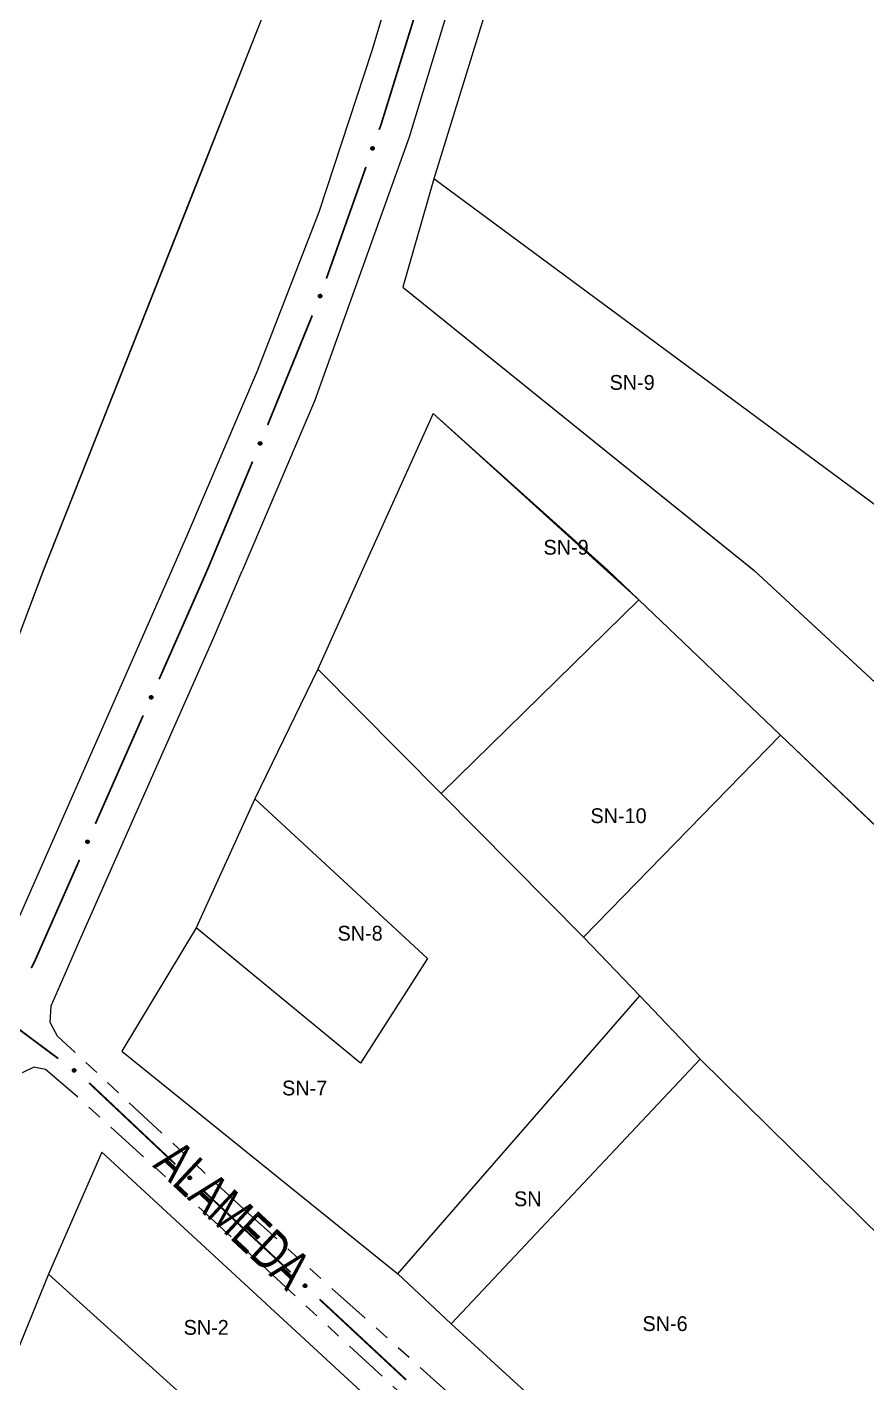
# Model space of a CAD drawing. Extents: x 207981 to 210201, y 4876477 to 4878908.
# Drawn here: x 209635.9 to 209721, y 4877825.2 to 4877962.6 of the extents above; entities that cross this region are included whole.
import ezdxf
from ezdxf.enums import TextEntityAlignment as Align

# ---------------------------------------------------------------- set-up
doc = ezdxf.new("R2010")
doc.units = 0
doc.header["$LTSCALE"] = 1.5
doc.header["$MEASUREMENT"] = 0
doc.linetypes.add('TRACO_25', pattern=[8, 3, -1, 1, -1, 1, -1])
for name, color, linetype in [('CD_MALHA_LOTES', 7, 'CONTINUOUS'), ('RU-QUADRA', 210, 'CONTINUOUS'), ('SV-EIXO-ROD-ESTR', 7, 'CONTINUOUS'), ('SV-EIXO-RUA-N-PAV', 6, 'CONTINUOUS'), ('SV-EST-MUNIC-PAV', 20, 'CONTINUOUS'), ('SV-RUA-NAO-PAV', 7, 'CONTINUOUS'), ('SV-TXT-RUA-N-PAV', 7, 'CONTINUOUS'), ('Th_NmrPort', 1, 'CONTINUOUS')]:
    doc.layers.add(name, color=color, linetype=linetype)
doc.styles.add('ARIAL', font='ARIAL.SHX')

msp = doc.modelspace()

# ---------------------------------------------------------------- linework, layer by layer
at = {"layer": 'CD_MALHA_LOTES', "linetype": 'Continuous', "flags": 128}
for points in [[(209688.528097, 4877984.148807), (209677.132392, 4877947.167265)], [(209659.904149, 4877963.968848), (209652.599024, 4877945.354199), (209637.590319, 4877907.536768), (209635.302476, 4877901.455209)], [(209677.132392, 4877947.167265), (209673.982349, 4877936.191373)], [(209769.859506, 4877879.62409), (209730.695548, 4877907.568457), (209677.132392, 4877947.167265)], [(209673.982349, 4877936.191373), (209709.582302, 4877907.50182), (209765.428296, 4877855.74194)], [(209677.052376, 4877923.399593), (209669.775253, 4877907.262907), (209665.373088, 4877897.498115)], [(209697.906042, 4877904.511729), (209694.767103, 4877907.5119), (209677.052376, 4877923.399593)], [(209677.864784, 4877884.883952), (209697.906042, 4877904.511729)], [(209712.23701, 4877890.81431), (209697.906042, 4877904.511729)], [(209665.373088, 4877897.498115), (209659.004772, 4877884.353259)], [(209677.864784, 4877884.883952), (209665.373088, 4877897.498115)], [(209692.275139, 4877870.351129), (209712.23701, 4877890.81431)], [(209764.825148, 4877840.55101), (209712.23701, 4877890.81431)], [(209692.275139, 4877870.351129), (209677.864784, 4877884.883952)], [(209659.004772, 4877884.353259), (209653.044682, 4877871.290047)], [(209659.004772, 4877884.353259), (209676.476818, 4877868.187534)], [(209653.044682, 4877871.290047), (209645.527884, 4877858.780071)], [(209669.700277, 4877857.573675), (209653.044682, 4877871.290047)], [(209697.990294, 4877864.391038), (209692.275139, 4877870.351129)], [(209676.476818, 4877868.187534), (209669.700277, 4877857.573675)], [(209673.496772, 4877836.223488), (209697.990294, 4877864.391038)], [(209704.113675, 4877857.9819), (209697.990294, 4877864.391038)], [(209645.527884, 4877858.780071), (209673.496772, 4877836.223488)], [(209678.885347, 4877831.161493), (209704.113675, 4877857.9819)], [(209729.546115, 4877832.87604), (209704.113675, 4877857.9819)], [(209643.499926, 4877848.55787), (209638.113653, 4877836.189392)], [(209671.927476, 4877822.324727), (209643.499926, 4877848.55787)], [(209638.113653, 4877836.189392), (209633.126364, 4877824.070278)], [(209664.845525, 4877812.001037), (209638.113653, 4877836.189392)], [(209673.496772, 4877836.223488), (209678.885347, 4877831.161493)], [(209678.885347, 4877831.161493), (209705.052593, 4877807.198664)]]:
    msp.add_lwpolyline(points, dxfattribs=at)
at = {"layer": 'RU-QUADRA', "linetype": 'Continuous'}
for points in [[(209688.528097, 4877984.148807), (209677.132392, 4877947.167265), (209673.982349, 4877936.191373), (209709.543497, 4877907.537786), (209765.428296, 4877855.74194)], [(209762.305197, 4877843.09919), (209712.23701, 4877890.81431), (209697.906042, 4877904.511729), (209677.052376, 4877923.399593), (209669.775253, 4877907.262907), (209665.373088, 4877897.498115), (209659.004772, 4877884.353259), (209653.044682, 4877871.290047), (209645.527884, 4877858.780071), (209673.496772, 4877836.223488), (209678.885347, 4877831.161493), (209705.052593, 4877807.198664), (209702.762632, 4877804.536605), (209737.83309, 4877773.683362)], [(209725.989695, 4877771.603992), (209720.204439, 4877776.990265), (209702.050705, 4877794.595397), (209692.923965, 4877802.774552), (209684.994175, 4877810.105867), (209677.513241, 4877816.888581), (209671.927476, 4877822.324727), (209643.499926, 4877848.55787), (209638.113653, 4877836.189392), (209633.126364, 4877824.070278), (209629.036786, 4877811.203071)]]:
    msp.add_lwpolyline(points, dxfattribs=at)
at = {"layer": 'RU-QUADRA', "linetype": 'Continuous', "flags": 128}
msp.add_lwpolyline([(209659.904149, 4877963.968848), (209637.603254, 4877907.571152), (209635.302476, 4877901.455209), (209629.964616, 4877887.26608), (209626.571204, 4877878.245691), (209596.915473, 4877906.573553), (209595.511364, 4877907.469253), (209583.313195, 4877919.066939), (209578.965139, 4877923.200951), (209574.617084, 4877927.334963), (209570.269029, 4877931.468975), (209563.744264, 4877937.67179), (209557.946474, 4877943.183501), (209552.106479, 4877948.650817), (209547.800341, 4877952.828995), (209541.120165, 4877959.934912), (209520.107355, 4877982.286909)], dxfattribs=at)
at = {"layer": 'SV-EIXO-ROD-ESTR', "const_width": 0.18}
for points in [[(209671.804736, 4877952.738873), (209675.168795, 4877963.607369)], [(209671.596515, 4877952.151931), (209671.804736, 4877952.738873)], [(209666.247069, 4877937.072693), (209670.259154, 4877948.382121)], [(209660.293453, 4877922.223488), (209664.818901, 4877933.337457)], [(209654.15, 4877907.45), (209658.769601, 4877918.525165)], [(209654.15, 4877907.45), (209649.308775, 4877896.469902)], [(209647.695034, 4877892.80987), (209642.853809, 4877881.829772)], [(209641.240067, 4877878.16974), (209636.802278, 4877868.10465)], [(209636.69, 4877867.85), (209636.355431, 4877867.210541)], [(209636.802278, 4877868.10465), (209636.69, 4877867.85)]]:
    msp.add_lwpolyline(points, dxfattribs=at)
at = {"layer": 'SV-EIXO-ROD-ESTR'}
for points in [[(209670.776051, 4877950.168419), (209670.754397, 4877950.212272), (209670.744753, 4877950.25439), (209670.746821, 4877950.291833), (209670.757276, 4877950.324445), (209670.77173, 4877950.356603), (209670.793455, 4877950.38581), (209670.824748, 4877950.412885), (209670.868587, 4877950.434916), (209670.912382, 4877950.441959), (209670.9492, 4877950.441896), (209670.983832, 4877950.432952), (209671.014837, 4877950.418388), (209671.04443, 4877950.394817), (209671.071558, 4877950.362837), (209671.092644, 4877950.318219), (209671.101815, 4877950.276863), (209671.098864, 4877950.240699), (209671.089652, 4877950.205938), (209671.074503, 4877950.173284), (209671.053011, 4877950.144737), (209671.020763, 4877950.11748), (209670.976449, 4877950.097252), (209670.935306, 4877950.087634), (209670.89911, 4877950.090077), (209670.865092, 4877950.099916), (209670.832661, 4877950.114021), (209670.802392, 4877950.134637), (209670.776051, 4877950.168419)], [(209665.467594, 4877935.204724), (209665.445939, 4877935.248578), (209665.436296, 4877935.290695), (209665.438364, 4877935.328139), (209665.448819, 4877935.36075), (209665.463273, 4877935.392908), (209665.484998, 4877935.422115), (209665.516291, 4877935.449191), (209665.56013, 4877935.471222), (209665.603925, 4877935.478265), (209665.640742, 4877935.478201), (209665.675375, 4877935.469258), (209665.70638, 4877935.454693), (209665.735972, 4877935.431123), (209665.763101, 4877935.399142), (209665.784187, 4877935.354525), (209665.793358, 4877935.313169), (209665.790407, 4877935.277004), (209665.781195, 4877935.242244), (209665.766046, 4877935.20959), (209665.744554, 4877935.181042), (209665.712305, 4877935.153786), (209665.667992, 4877935.133557), (209665.626849, 4877935.12394), (209665.590652, 4877935.126382), (209665.556635, 4877935.136222), (209665.524204, 4877935.150326), (209665.493935, 4877935.170943), (209665.467594, 4877935.204724)], [(209659.383074, 4877920.279601), (209659.363449, 4877920.3244), (209659.355744, 4877920.366915), (209659.359523, 4877920.404224), (209659.371459, 4877920.436323), (209659.387369, 4877920.467786), (209659.410409, 4877920.495968), (209659.442908, 4877920.521583), (209659.487709, 4877920.541585), (209659.531781, 4877920.546616), (209659.568557, 4877920.544868), (209659.602744, 4877920.534349), (209659.63305, 4877920.518381), (209659.661533, 4877920.493481), (209659.687169, 4877920.460292), (209659.706191, 4877920.414756), (209659.71346, 4877920.373024), (209659.708857, 4877920.337032), (209659.698064, 4877920.30273), (209659.681436, 4877920.270803), (209659.658661, 4877920.243269), (209659.625198, 4877920.217517), (209659.580006, 4877920.199338), (209659.538465, 4877920.191613), (209659.502419, 4877920.19571), (209659.468887, 4877920.207096), (209659.437136, 4877920.22267), (209659.407842, 4877920.24465), (209659.383074, 4877920.279601)], [(209648.660595, 4877894.726945), (209648.678931, 4877894.681604), (209648.685418, 4877894.638886), (209648.680574, 4877894.601699), (209648.667726, 4877894.569955), (209648.650923, 4877894.538959), (209648.627088, 4877894.511447), (209648.593869, 4877894.486771), (209648.548515, 4877894.468058), (209648.504318, 4877894.464289), (209648.467607, 4877894.467087), (209648.433734, 4877894.478579), (209648.403897, 4877894.495407), (209648.376137, 4877894.521111), (209648.35146, 4877894.555018), (209648.333747, 4877894.601079), (209648.327674, 4877894.643002), (209648.333304, 4877894.678848), (209648.345073, 4877894.712828), (209648.362606, 4877894.744266), (209648.386159, 4877894.771138), (209648.420344, 4877894.795923), (209648.466037, 4877894.812803), (209648.507781, 4877894.819338), (209648.543696, 4877894.814213), (209648.576889, 4877894.801873), (209648.608182, 4877894.785398), (209648.636836, 4877894.762589), (209648.660595, 4877894.726945)], [(209642.205628, 4877880.086815), (209642.223965, 4877880.041473), (209642.230452, 4877879.998756), (209642.225608, 4877879.961569), (209642.212759, 4877879.929825), (209642.195956, 4877879.898829), (209642.172121, 4877879.871317), (209642.138903, 4877879.846641), (209642.093549, 4877879.827928), (209642.049351, 4877879.824159), (209642.01264, 4877879.826957), (209641.978768, 4877879.838449), (209641.948931, 4877879.855277), (209641.921171, 4877879.880981), (209641.896493, 4877879.914888), (209641.87878, 4877879.960949), (209641.872707, 4877880.002872), (209641.878337, 4877880.038718), (209641.890106, 4877880.072698), (209641.90764, 4877880.104136), (209641.931193, 4877880.131008), (209641.965377, 4877880.155793), (209642.011071, 4877880.172673), (209642.052815, 4877880.179208), (209642.08873, 4877880.174083), (209642.121923, 4877880.161743), (209642.153216, 4877880.145268), (209642.181869, 4877880.122459), (209642.205628, 4877880.086815)]]:
    msp.add_lwpolyline(points, close=True, dxfattribs=at)
for points in [[(209670.744753, 4877950.25439), (209670.77173, 4877950.356603)], [(209670.748796, 4877950.236258), (209670.780562, 4877950.362533)], [(209670.754397, 4877950.212272), (209670.793455, 4877950.38581)], [(209670.765226, 4877950.192785), (209670.807026, 4877950.392237)], [(209670.776051, 4877950.168419), (209670.824748, 4877950.412885)], [(209670.791197, 4877950.151719), (209670.847262, 4877950.41995)], [(209670.802392, 4877950.134637), (209670.868587, 4877950.434916)], [(209670.819241, 4877950.12874), (209670.888536, 4877950.434265)], [(209670.832661, 4877950.114021), (209670.912382, 4877950.441959)], [(209670.84911, 4877950.110904), (209670.927447, 4877950.437835)], [(209670.865092, 4877950.099916), (209670.9492, 4877950.441896)], [(209670.883376, 4877950.097301), (209670.968391, 4877950.434893)], [(209670.89911, 4877950.090077), (209670.983832, 4877950.432952)], [(209670.919093, 4877950.091869), (209670.998798, 4877950.422658)], [(209670.935306, 4877950.087634), (209671.014837, 4877950.418388)], [(209670.957547, 4877950.094153), (209671.029041, 4877950.401794)], [(209670.976449, 4877950.097252), (209671.04443, 4877950.394817)], [(209670.998448, 4877950.111496), (209671.057458, 4877950.375787)], [(209671.020763, 4877950.11748), (209671.071558, 4877950.362837)], [(209671.036486, 4877950.137094), (209671.079945, 4877950.333061)], [(209671.053011, 4877950.144737), (209671.092644, 4877950.318219)], [(209671.064609, 4877950.163313), (209671.095546, 4877950.291331)], [(209671.074503, 4877950.173284), (209671.101815, 4877950.276863)], [(209665.436296, 4877935.290695), (209665.463273, 4877935.392908)], [(209665.440339, 4877935.272563), (209665.472105, 4877935.398839)], [(209665.445939, 4877935.248578), (209665.484998, 4877935.422115)], [(209665.456769, 4877935.229091), (209665.498569, 4877935.428543)], [(209665.467594, 4877935.204724), (209665.516291, 4877935.449191)], [(209665.48274, 4877935.188025), (209665.538805, 4877935.456256)], [(209665.493935, 4877935.170943), (209665.56013, 4877935.471222)], [(209665.510784, 4877935.165045), (209665.580079, 4877935.470571)], [(209665.524204, 4877935.150326), (209665.603925, 4877935.478265)], [(209665.540653, 4877935.14721), (209665.61899, 4877935.474141)], [(209665.556635, 4877935.136222), (209665.640742, 4877935.478201)], [(209665.574919, 4877935.133606), (209665.659934, 4877935.471199)], [(209665.590652, 4877935.126382), (209665.675375, 4877935.469258)], [(209665.610636, 4877935.128175), (209665.690341, 4877935.458963)], [(209665.626849, 4877935.12394), (209665.70638, 4877935.454693)], [(209665.64909, 4877935.130459), (209665.720584, 4877935.4381)], [(209665.667992, 4877935.133557), (209665.735972, 4877935.431123)], [(209665.689991, 4877935.147802), (209665.749001, 4877935.412092)], [(209665.712305, 4877935.153786), (209665.763101, 4877935.399142)], [(209665.728029, 4877935.173399), (209665.771488, 4877935.369367)], [(209665.744554, 4877935.181042), (209665.784187, 4877935.354525)], [(209665.756152, 4877935.199618), (209665.787089, 4877935.327636)], [(209665.766046, 4877935.20959), (209665.793358, 4877935.313169)], [(209659.355744, 4877920.366915), (209659.387369, 4877920.467786)], [(209659.358952, 4877920.348617), (209659.396464, 4877920.473306)], [(209659.363449, 4877920.3244), (209659.410409, 4877920.495968)], [(209659.373376, 4877920.304438), (209659.42426, 4877920.501768)], [(209659.383074, 4877920.279601), (209659.442908, 4877920.521583)], [(209659.39744, 4877920.262226), (209659.465722, 4877920.527611)], [(209659.407842, 4877920.24465), (209659.487709, 4877920.541585)], [(209659.424403, 4877920.237987), (209659.507608, 4877920.540021)], [(209659.437136, 4877920.22267), (209659.531781, 4877920.546616)], [(209659.453425, 4877920.218804), (209659.546641, 4877920.541807)], [(209659.468887, 4877920.207096), (209659.568557, 4877920.544868)], [(209659.487032, 4877920.203646), (209659.587407, 4877920.536994)], [(209659.502419, 4877920.19571), (209659.602744, 4877920.534349)], [(209659.522463, 4877920.196586), (209659.617223, 4877920.52338)], [(209659.538465, 4877920.191613), (209659.63305, 4877920.518381)], [(209659.560982, 4877920.197108), (209659.646479, 4877920.501155)], [(209659.580006, 4877920.199338), (209659.661533, 4877920.493481)], [(209659.602633, 4877920.212561), (209659.673677, 4877920.473874)], [(209659.625198, 4877920.217517), (209659.687169, 4877920.460292)], [(209659.641802, 4877920.236391), (209659.694185, 4877920.430164)], [(209659.658661, 4877920.243269), (209659.706191, 4877920.414756)], [(209659.671096, 4877920.261295), (209659.707859, 4877920.387763)], [(209659.681436, 4877920.270803), (209659.71346, 4877920.373024)], [(209648.362606, 4877894.744266), (209648.327674, 4877894.643002)], [(209648.373213, 4877894.753474), (209648.332851, 4877894.628109)], [(209648.386159, 4877894.771138), (209648.333747, 4877894.601079)], [(209648.403207, 4877894.777532), (209648.345308, 4877894.585335)], [(209648.420344, 4877894.795923), (209648.35146, 4877894.555018)], [(209648.443041, 4877894.800233), (209648.364559, 4877894.541056)], [(209648.466037, 4877894.812803), (209648.376137, 4877894.521111)], [(209648.485117, 4877894.814489), (209648.390965, 4877894.51301)], [(209648.507781, 4877894.819338), (209648.403897, 4877894.495407)], [(209648.523635, 4877894.81391), (209648.419574, 4877894.489957)], [(209648.543696, 4877894.814213), (209648.433734, 4877894.478579)], [(209648.55885, 4877894.80584), (209648.448989, 4877894.475496)], [(209648.576889, 4877894.801873), (209648.467607, 4877894.467087)], [(209648.59201, 4877894.789728), (209648.489601, 4877894.46952)], [(209648.608182, 4877894.785398), (209648.504318, 4877894.464289)], [(209648.620471, 4877894.769723), (209648.528669, 4877894.47019)], [(209648.636836, 4877894.762589), (209648.548515, 4877894.468058)], [(209648.646731, 4877894.744723), (209648.570893, 4877894.481399)], [(209648.660595, 4877894.726945), (209648.593869, 4877894.486771)], [(209648.669579, 4877894.701841), (209648.613077, 4877894.506046)], [(209648.678931, 4877894.681604), (209648.627088, 4877894.511447)], [(209648.682734, 4877894.657268), (209648.641674, 4877894.533701)], [(209648.685418, 4877894.638886), (209648.650923, 4877894.538959)], [(209641.90764, 4877880.104136), (209641.872707, 4877880.002872)], [(209641.918247, 4877880.113344), (209641.877885, 4877879.987979)], [(209641.931193, 4877880.131008), (209641.87878, 4877879.960949)], [(209641.94824, 4877880.137402), (209641.890342, 4877879.945205)], [(209641.965377, 4877880.155793), (209641.896493, 4877879.914888)], [(209641.988075, 4877880.160103), (209641.909592, 4877879.900926)], [(209642.011071, 4877880.172673), (209641.921171, 4877879.880981)], [(209642.030151, 4877880.174359), (209641.935999, 4877879.872879)], [(209642.052815, 4877880.179208), (209641.948931, 4877879.855277)], [(209642.068669, 4877880.17378), (209641.964608, 4877879.849827)], [(209642.08873, 4877880.174083), (209641.978768, 4877879.838449)], [(209642.103883, 4877880.16571), (209641.994022, 4877879.835366)], [(209642.121923, 4877880.161743), (209642.01264, 4877879.826957)], [(209642.137044, 4877880.149598), (209642.034634, 4877879.82939)], [(209642.153216, 4877880.145268), (209642.049351, 4877879.824159)], [(209642.165505, 4877880.129593), (209642.073703, 4877879.83006)], [(209642.181869, 4877880.122459), (209642.093549, 4877879.827928)], [(209642.191764, 4877880.104593), (209642.115926, 4877879.841268)], [(209642.205628, 4877880.086815), (209642.138903, 4877879.846641)], [(209642.214613, 4877880.061711), (209642.15811, 4877879.865916)], [(209642.223965, 4877880.041473), (209642.172121, 4877879.871317)], [(209642.227768, 4877880.017138), (209642.186708, 4877879.893571)], [(209642.230452, 4877879.998756), (209642.195956, 4877879.898829)]]:
    msp.add_lwpolyline(points, dxfattribs=at)
at = {"layer": 'SV-EIXO-RUA-N-PAV', "const_width": 0.18}
for points in [[(209639.091158, 4877858.03629), (209634.283044, 4877861.625446)], [(209650.955724, 4877847.326265), (209642.228361, 4877855.562352)], [(209657.456898, 4877841.191051), (209653.864845, 4877844.580902)], [(209657.501524, 4877841.149495), (209657.456898, 4877841.191051)], [(209662.624333, 4877836.379083), (209657.501524, 4877841.149495)], [(209674.33361, 4877825.475285), (209665.551652, 4877833.653134)]]:
    msp.add_lwpolyline(points, dxfattribs=at)
at = {"layer": 'SV-EIXO-RUA-N-PAV'}
for points in [[(209640.743152, 4877856.665743), (209640.694856, 4877856.658032), (209640.65177, 4877856.661281), (209640.616615, 4877856.674333), (209640.588556, 4877856.693968), (209640.562113, 4877856.717289), (209640.540641, 4877856.746682), (209640.524035, 4877856.784585), (209640.51596, 4877856.832979), (209640.522189, 4877856.876897), (209640.533142, 4877856.912048), (209640.551931, 4877856.942484), (209640.575016, 4877856.967792), (209640.606286, 4877856.989087), (209640.644861, 4877857.00554), (209640.693719, 4877857.012482), (209640.735937, 4877857.009008), (209640.76961, 4877856.99549), (209640.800089, 4877856.976406), (209640.8268, 4877856.952275), (209640.847711, 4877856.9233), (209640.864207, 4877856.884431), (209640.87042, 4877856.836117), (209640.867435, 4877856.79397), (209640.854393, 4877856.760116), (209640.83493, 4877856.730532), (209640.811863, 4877856.703726), (209640.783214, 4877856.680912), (209640.743152, 4877856.665743)], [(209652.439228, 4877845.77491), (209652.390365, 4877845.772802), (209652.347939, 4877845.780982), (209652.314516, 4877845.797989), (209652.288901, 4877845.820719), (209652.265314, 4877845.846924), (209652.247363, 4877845.878591), (209652.235224, 4877845.918151), (209652.232765, 4877845.967153), (209652.244001, 4877846.010064), (209652.258921, 4877846.043722), (209652.281085, 4877846.071797), (209652.306926, 4877846.094284), (209652.340436, 4877846.111843), (209652.380647, 4877846.123753), (209652.429979, 4877846.125034), (209652.471518, 4877846.116729), (209652.503414, 4877846.09943), (209652.531497, 4877846.07697), (209652.555257, 4877846.049928), (209652.572699, 4877846.018741), (209652.584618, 4877845.978234), (209652.585236, 4877845.929526), (209652.577426, 4877845.888001), (209652.56058, 4877845.855871), (209652.537845, 4877845.828721), (209652.511849, 4877845.804744), (209652.480768, 4877845.785373), (209652.439228, 4877845.77491)], [(209664.118124, 4877834.837632), (209664.069276, 4877834.835198), (209664.026796, 4877834.843096), (209663.993261, 4877834.85988), (209663.967495, 4877834.882439), (209663.943735, 4877834.908487), (209663.925573, 4877834.940034), (209663.913171, 4877834.979512), (209663.910386, 4877835.028496), (209663.921337, 4877835.071481), (209663.936033, 4877835.105239), (209663.958009, 4877835.13346), (209663.9837, 4877835.156119), (209664.017093, 4877835.1739), (209664.057223, 4877835.186077), (209664.106546, 4877835.187686), (209664.148139, 4877835.179658), (209664.180149, 4877835.162571), (209664.208381, 4877835.140298), (209664.23232, 4877835.113415), (209664.24997, 4877835.082345), (209664.262158, 4877835.041918), (209664.2631, 4877834.993215), (209664.255567, 4877834.95164), (209664.238934, 4877834.919398), (209664.21638, 4877834.892097), (209664.190545, 4877834.867948), (209664.159593, 4877834.848371), (209664.118124, 4877834.837632)]]:
    msp.add_lwpolyline(points, close=True, dxfattribs=at)
for points in [[(209640.83493, 4877856.730532), (209640.533142, 4877856.912048)], [(209640.842838, 4877856.747224), (209640.545509, 4877856.928308)], [(209640.854393, 4877856.760116), (209640.551931, 4877856.942484)], [(209640.858593, 4877856.779736), (209640.566192, 4877856.953735)], [(209640.867435, 4877856.79397), (209640.575016, 4877856.967792)], [(209640.867788, 4877856.817144), (209640.595069, 4877856.976451)], [(209640.87042, 4877856.836117), (209640.606286, 4877856.989087)], [(209640.863321, 4877856.861345), (209640.628319, 4877856.995902)], [(209640.864207, 4877856.884431), (209640.644861, 4877857.00554)], [(209640.850123, 4877856.905253), (209640.675785, 4877857.004743)], [(209640.847711, 4877856.9233), (209640.693719, 4877857.012482)], [(209640.833397, 4877856.939874), (209640.720262, 4877857.007299)], [(209640.8268, 4877856.952275), (209640.735937, 4877857.009008)], [(209640.783214, 4877856.680912), (209640.51596, 4877856.832979)], [(209640.811863, 4877856.703726), (209640.522189, 4877856.876897)], [(209640.793833, 4877856.695262), (209640.522484, 4877856.851843)], [(209640.763585, 4877856.675271), (209640.523947, 4877856.808181)], [(209640.743152, 4877856.665743), (209640.524035, 4877856.784585)], [(209640.819706, 4877856.718517), (209640.530585, 4877856.890068)], [(209640.716674, 4877856.662612), (209640.538517, 4877856.761547)], [(209640.694856, 4877856.658032), (209640.540641, 4877856.746682)], [(209640.670287, 4877856.659778), (209640.559061, 4877856.72748)], [(209640.65177, 4877856.661281), (209640.562113, 4877856.717289)], [(209652.480768, 4877845.785373), (209652.232765, 4877845.967153)], [(209652.439228, 4877845.77491), (209652.235224, 4877845.918151)], [(209652.460621, 4877845.782027), (209652.237849, 4877845.941601)], [(209652.492965, 4877845.798408), (209652.241414, 4877845.985141)], [(209652.511849, 4877845.804744), (209652.244001, 4877846.010064)], [(209652.521341, 4877845.818535), (209652.253855, 4877846.022182)], [(209652.537845, 4877845.828721), (209652.258921, 4877846.043722)], [(209652.547619, 4877845.844393), (209652.273075, 4877846.058453)], [(209652.56058, 4877845.855871), (209652.281085, 4877846.071797)], [(209652.567007, 4877845.874878), (209652.296544, 4877846.081334)], [(209652.577426, 4877845.888001), (209652.306926, 4877846.094284)], [(209652.58044, 4877845.910982), (209652.327841, 4877846.100581)], [(209652.585236, 4877845.929526), (209652.340436, 4877846.111843)], [(209652.581084, 4877845.955403), (209652.363107, 4877846.116081)], [(209652.584618, 4877845.978234), (209652.380647, 4877846.123753)], [(209652.57302, 4877846.000537), (209652.411274, 4877846.119407)], [(209652.572699, 4877846.018741), (209652.429979, 4877846.125034)], [(209652.560385, 4877846.036851), (209652.455751, 4877846.116834)], [(209652.555257, 4877846.049928), (209652.471518, 4877846.116729)], [(209652.412565, 4877845.774843), (209652.246961, 4877845.893602)], [(209652.390365, 4877845.772802), (209652.247363, 4877845.878591)], [(209652.36616, 4877845.777361), (209652.263454, 4877845.857399)], [(209652.347939, 4877845.780982), (209652.265314, 4877845.846924)], [(209664.159593, 4877834.848371), (209663.910386, 4877835.028496)], [(209664.118124, 4877834.837632), (209663.913171, 4877834.979512)], [(209664.139469, 4877834.84489), (209663.91564, 4877835.002979)], [(209664.171704, 4877834.861486), (209663.918916, 4877835.046542)], [(209664.190545, 4877834.867948), (209663.921337, 4877835.071481)], [(209664.091462, 4877834.837388), (209663.925071, 4877834.955041)], [(209664.069276, 4877834.835198), (209663.925573, 4877834.940034)], [(209664.199944, 4877834.881802), (209663.93111, 4877835.083665)], [(209664.21638, 4877834.892097), (209663.936033, 4877835.105239)], [(209664.045041, 4877834.839596), (209663.941805, 4877834.918949)], [(209664.22605, 4877834.907834), (209663.950089, 4877835.120063)], [(209664.238934, 4877834.919398), (209663.958009, 4877835.13346)], [(209664.245235, 4877834.938447), (209663.973405, 4877835.1431)], [(209664.255567, 4877834.95164), (209663.9837, 4877835.156119)], [(209664.258428, 4877834.974639), (209664.004573, 4877835.162554)], [(209664.2631, 4877834.993215), (209664.017093, 4877835.1739)], [(209664.258776, 4877835.019064), (209664.039735, 4877835.178289)], [(209664.262158, 4877835.041918), (209664.057223, 4877835.186077)], [(209664.250412, 4877835.064143), (209664.087879, 4877835.181934)], [(209664.24997, 4877835.082345), (209664.106546, 4877835.187686)], [(209664.237536, 4877835.100373), (209664.132371, 4877835.179657)], [(209664.23232, 4877835.113415), (209664.148139, 4877835.179658)], [(209664.026796, 4877834.843096), (209663.943735, 4877834.908487)]]:
    msp.add_lwpolyline(points, dxfattribs=at)
at = {"layer": 'SV-EST-MUNIC-PAV', "linetype": 'Continuous'}
for points in [[(209706.318957, 4878079.65385, 6.602313), (209689.950286, 4878007.944952, 7.66642), (209683.532577, 4877980.796509, 8.309834), (209674.62486, 4877951.384856, 9.175967), (209665.053445, 4877924.643054, 9.225461), (209657.727478, 4877907.4674, 9.720394)], [(209680.879833, 4877998.577268, 7.616927), (209674.986885, 4877974.025678, 8.33458), (209670.829616, 4877960.033704, 8.755274), (209665.482865, 4877943.810992, 9.052234), (209659.235163, 4877927.683045, 9.200714), (209652.188933, 4877911.17569, 9.646154), (209650.559061, 4877907.467614, 10.042101)], [(209650.559061, 4877907.467614, 10.042101), (209634.161875, 4877870.162825, 10.042101)], [(209638.372572, 4877863.369542, 10.580488), (209639.786192, 4877866.631866, 10.580488), (209641.235428, 4877869.976386, 10.480681), (209654.817959, 4877900.646063, 9.720394), (209657.727478, 4877907.4674, 9.720394)]]:
    msp.add_polyline3d(points, dxfattribs=at)
at = {"layer": 'SV-RUA-NAO-PAV', "linetype": 'TRACO_25'}
for points in [[(209791.989936, 4877716.583541, 5.914515), (209778.109216, 4877731.093063, 10.081453), (209763.139718, 4877746.860293, 12.152447), (209740.751258, 4877769.290918, 12.202351), (209723.745575, 4877783.653845, 12.177399), (209658.370504, 4877842.322726, 11.578557), (209639.02922, 4877860.311125, 10.580488), (209638.276133, 4877861.676095, 10.580488), (209638.372572, 4877863.369542, 10.580488)], [(209789.490927, 4877714.905108, 5.590143), (209775.584838, 4877729.099192, 9.88184), (209761.102759, 4877744.81554, 12.027689), (209738.927074, 4877767.155794, 12.152447), (209722.309428, 4877781.677131, 12.027689), (209698.310328, 4877801.397098, 11.90293), (209656.607806, 4877839.991042, 11.304089), (209640.808378, 4877854.377728, 10.805054), (209637.805454, 4877856.922236, 10.805054), (209636.628756, 4877857.157575, 10.805054), (209635.428875, 4877856.576134, 10.805054)]]:
    msp.add_polyline3d(points, dxfattribs=at)

# ---------------------------------------------------------------- texts
at = {"layer": 'SV-TXT-RUA-N-PAV', "style": 'ARIAL', "width": 0.7}
msp.add_text('ALAMEDA', height=4, rotation=317, dxfattribs=at).set_placement((209648.581867, 4877847.130943))
at = {"layer": 'Th_NmrPort', "color": 1}
for s, p in [('SN-9', (209694.93078, 4877926.549886)), ('SN-9', (209688.23878, 4877909.84707)), ('SN-10', (209692.996744, 4877882.644603)), ('SN-8', (209667.380566, 4877870.736428)), ('SN-7', (209661.762883, 4877855.05373)), ('SN', (209685.250395, 4877843.829996)), ('SN-2', (209651.79089, 4877830.797265)), ('SN-6', (209698.263309, 4877831.180862))]:
    msp.add_text(s, height=1.5, dxfattribs=at).set_placement(p, align=Align.MIDDLE_LEFT)

doc.saveas('drawing.dxf')
